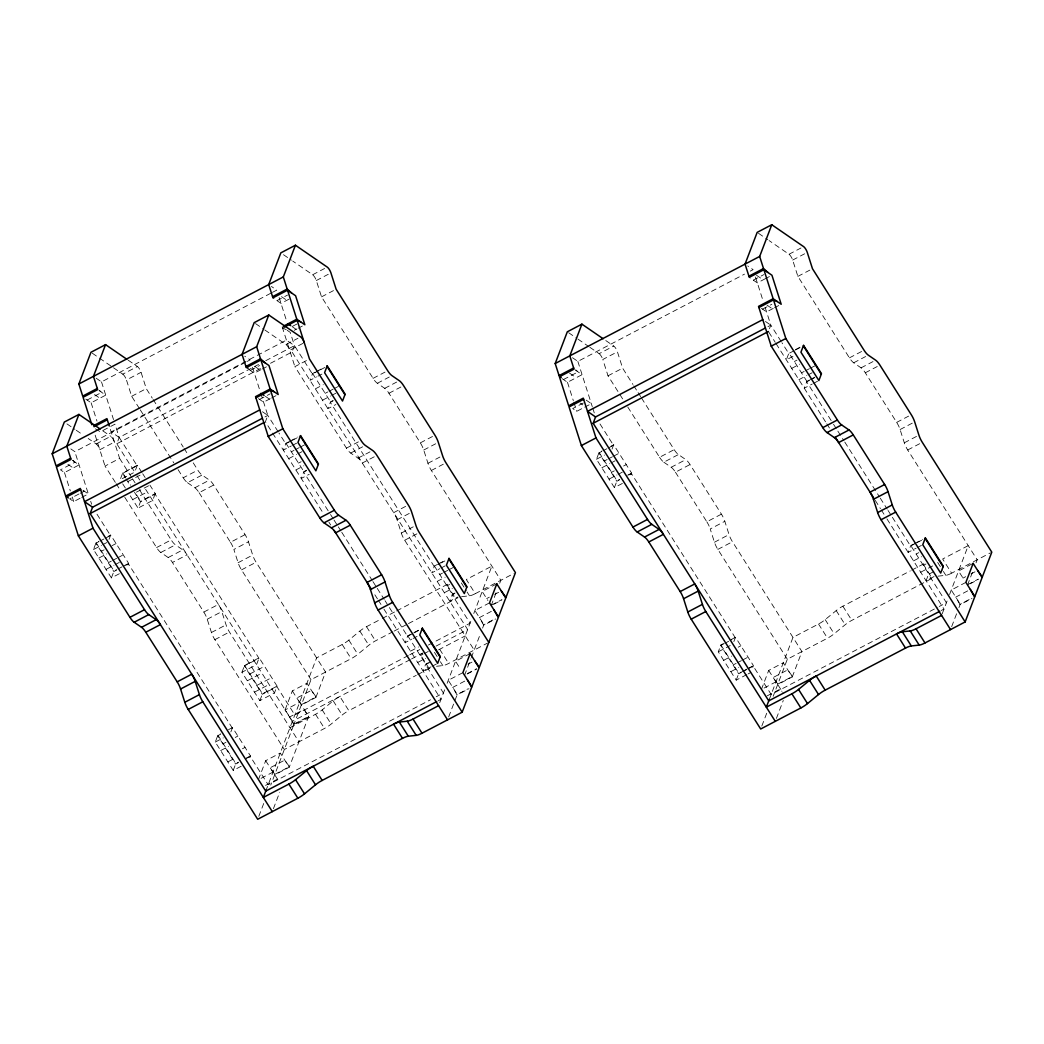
<?xml version="1.0" encoding="UTF-8"?>
<svg xmlns="http://www.w3.org/2000/svg" width="1044" height="1044" viewBox="0 0 1044 1044"><rect width="100%" height="100%" fill="white"/><g stroke="black" fill="none" stroke-linecap="round" stroke-linejoin="round"><path stroke-width="0.75" stroke-dasharray="5 3.75" d="M141.958 472.554L137.338 465.259L134.728 472.11L116.797 443.778L119.212 437.423L114.984 424.164L100.381 431.811L93.921 427.975M119.368 573.717L111.408 577.88L93.477 549.549L96.087 542.697L98.749 541.301M137.338 465.259L122.735 472.906L120.125 479.757L133.397 472.815M109.046 539.356L110.703 535.037L128.634 563.382L126.976 567.701M111.408 577.88L114.031 571.029L116.68 569.646M130.278 495.822L138.056 508.102L140.666 501.25L155.269 493.603L149.892 485.108M155.269 493.603L152.659 500.454L138.056 508.102M260.674 393.014L267.825 415.434L265.398 421.776L323.77 514.039M270.5 363.286L292.046 351.998L294.473 345.655L290.245 332.397L284.868 328.703M288.601 441.886L285.952 443.269L283.342 450.121L291.302 445.945M315.249 372.108L312.6 373.491L309.977 380.342L316.619 376.871M306.544 470.218L303.882 471.614L301.272 478.465L309.233 474.289M333.18 400.439L330.53 401.836L327.907 408.687L335.881 404.511M241.19 766.244L233.217 770.407L215.286 742.062L217.896 735.211L220.558 733.828M241.934 672.284L244.544 665.433L259.147 657.785L277.091 686.13L274.468 692.981L259.865 700.628L241.934 672.284L256.537 664.636L259.147 657.785M230.855 731.883L232.512 727.564L250.443 755.908L248.863 760.019M233.217 770.407L235.84 763.555L238.489 762.172M259.865 700.628L262.475 693.777L277.091 686.13M258.416 779.724L265.685 760.684L280.288 753.037L289.253 767.209L274.65 774.857L270.735 785.114M285.064 709.946L292.333 690.906L306.936 683.259L315.901 697.431L301.298 705.078L294.03 724.118L285.064 709.946L299.667 702.299L308.632 716.471L289.253 767.209M265.75 791.104L316.619 657.89L342.184 644.5A10.44 2.584 -32.3 0 0 348.84 640.116L359.854 631.072A10.44 2.584 -32.3 0 1 366.509 626.687L380.851 619.183M258.808 816.343L263.832 803.175M274.846 774.348L289.449 766.701L284.777 760.123L270.161 767.771L274.846 774.348L293.834 724.614L308.437 716.967L304.156 709.385L289.54 717.032L293.834 724.614M301.494 704.569L316.097 696.922L311.412 690.345L296.809 697.992L301.494 704.569L310.981 679.709L351.149 658.673A10.44 2.584 -32.3 0 0 357.805 654.288L368.819 645.244A10.44 2.584 -32.3 0 1 375.475 640.859L392.688 631.855M273.411 808.695L279.714 792.213M315.901 697.431L325.584 672.062L256.106 562.233A10.44 3.184 62.4 0 1 252.7 555.069L248.472 541.797A10.44 3.184 62.4 0 0 245.079 534.632L213.694 485.029A10.44 3.184 62.4 0 0 209.439 480.109L202.079 475.046A10.44 3.184 62.4 0 1 197.825 470.126L192.67 461.97M418.383 630.237L407.76 635.796L405.15 642.647L411.78 639.176M437.058 564.621L434.408 566.018L431.785 572.869L439.759 568.693M428.353 662.744L425.691 664.141L423.081 670.992L431.041 666.816M454.988 592.966L452.339 594.362L449.729 601.213L457.69 597.038M439.72 702.69L444.861 689.262M447.132 683.285L471.496 619.483M473.78 613.507L491.881 566.122L466.316 579.498L475.281 593.671L514.118 573.339M448.672 716.928L457.246 694.469L467.869 688.909M464.515 675.442L470.844 658.842M471.353 657.524L480.462 633.643M482.576 628.123L483.894 624.69L495.835 618.439M491.15 605.664L496.931 590.526M499.711 583.27L500.846 580.294L431.355 470.466A10.44 3.184 62.4 0 1 427.962 463.288L423.733 450.029A10.44 3.184 62.4 0 0 420.327 442.865L388.955 393.262A10.44 3.184 62.4 0 0 384.701 388.342L377.341 383.278A10.44 3.184 62.4 0 1 373.073 378.346L321.526 296.861L316.319 280.536A4.998 1.527 62.4 0 0 312.652 274.755L292.751 261.078M622.368 483.45L614.407 487.613L596.476 459.269L599.086 452.417L601.749 451.034M612.045 449.09L613.689 444.77L631.62 473.115L630.054 477.225M614.407 487.613L617.017 480.762L619.679 479.379M765.135 307.327L770.824 325.167L768.397 331.509L775.235 342.315M809.531 379.951L806.881 381.347L804.258 388.198L812.232 384.022M746.838 674.581L736.216 680.14L718.285 651.795L720.895 644.944L723.557 643.561M733.854 641.616L735.498 637.297L753.442 665.641L751.784 669.961M736.216 680.14L738.826 673.289L741.488 671.905M761.415 689.458L768.684 670.418L783.287 662.77L792.252 676.943L777.649 684.59L773.173 696.309M769.232 699.571L792.97 637.401L818.535 624.012A10.44 2.584 -32.3 0 0 825.191 619.627L836.205 610.583A10.44 2.584 -32.3 0 1 842.86 606.199L910.277 570.898M761.807 726.076L766.831 712.908M777.845 684.081L792.448 676.434L787.763 669.856L773.16 677.504L777.845 684.081L787.333 659.221L827.5 638.184A10.44 2.584 -32.3 0 0 834.156 633.799L845.17 624.756A10.44 2.584 -32.3 0 1 851.826 620.371L932.148 578.311A10.44 2.584 -32.3 0 1 934.38 577.254M776.41 718.429L783.274 700.459M792.252 676.943L801.936 651.573L732.457 541.745A10.44 3.184 62.4 0 1 729.051 534.58L724.823 521.321A10.44 3.184 62.4 0 0 721.43 514.144L690.045 464.541A10.44 3.184 62.4 0 0 685.791 459.621L678.43 454.558A10.44 3.184 62.4 0 1 674.176 449.638L641.525 398.025M913.409 544.133L910.759 545.529L908.136 552.38L916.11 548.204M942.158 613.911L947.286 600.483M949.557 594.506L968.232 545.634L942.667 559.01L951.632 573.182L990.469 552.85M951.671 626.648L956.813 613.167M958.927 607.634L960.245 604.202L972.186 597.951M967.501 585.175L973.282 570.037M976.062 562.781L977.197 559.806L907.706 449.977A10.44 3.184 62.4 0 1 904.313 442.8L900.085 429.541A10.44 3.184 62.4 0 0 896.679 422.376L865.306 372.773A10.44 3.184 62.4 0 0 861.052 367.853L853.692 362.79A10.44 3.184 62.4 0 1 849.424 357.857L797.877 276.373L792.67 260.06A4.998 1.527 62.4 0 0 789.003 254.266L769.102 240.59M289.984 727.668L315.536 714.279A10.44 2.584 -32.3 0 0 322.191 709.894L333.206 700.85A10.44 2.584 -32.3 0 1 339.861 696.465L348.827 710.638L416.243 675.337M124.784 497.296L156.574 547.552A10.44 3.184 62.4 0 0 160.828 552.472L168.188 557.535A10.44 3.184 62.4 0 1 172.443 562.468L203.828 612.058A10.44 3.184 62.4 0 1 207.221 619.236L211.449 632.494A10.44 3.184 62.4 0 0 214.855 639.659L284.333 749.488L324.501 728.451A10.44 2.584 -32.3 0 0 331.157 724.066L342.171 715.023A10.44 2.584 -32.3 0 1 348.827 710.638M96.139 378.202L101.503 381.895L271.009 293.129M272.445 292.372L276.751 290.128L271.388 286.434M113.509 367.788L122.8 374.17L137.403 366.522A4.998 1.527 62.4 0 1 141.07 372.317L146.277 388.642L152.28 398.142M312.652 274.755L324.606 268.491M87.109 400.035L101.712 392.387L99.506 390.43M276.96 300.62L287.583 295.047M139.4 408.504L131.661 396.289L126.454 379.964L141.07 372.317M316.319 280.536L328.273 274.285M85.765 399.108L91.128 402.801L105.731 395.154L99.023 390.547M288.953 299.21L280.993 303.386L272.941 297.853M131.661 396.289L146.277 388.642M321.526 296.861L333.48 290.61M292.855 326.146L296.835 324.071M294.225 330.309L296.874 328.925M298.206 328.221L302.342 326.054M70.835 448.907L74.855 451.674L245.797 362.164M247.232 361.407L250.116 359.906L244.74 356.213M96.152 443.948L110.755 436.301A4.998 1.527 62.4 0 1 114.422 442.095L99.819 449.742A4.998 1.527 62.4 0 0 96.152 443.948L88.192 438.48M264.784 329.943L286.004 344.533L297.958 338.269M319.046 370.529L312.404 374L294.473 345.655L286.421 340.122L111.16 431.89L119.212 437.423L258.56 364.46M265.737 360.702L294.473 345.655M250.312 370.398L259.604 365.531M302.956 343.372L289.671 350.327A4.998 1.527 62.4 0 0 286.004 344.533M116.797 443.778L260.452 368.545M72.858 460.208L75.064 462.166L60.461 469.813L64.48 472.58L79.083 464.932L72.375 460.326M260.974 369.68L254.344 373.165L246.293 367.632M262.305 368.989L266.442 366.822M115.336 482.367L105.026 466.068L119.629 458.42L109.281 425.978M374.248 456.789L362.307 463.04A10.44 3.184 62.4 0 0 358.053 458.12L350.693 453.057A10.44 3.184 62.4 0 1 346.438 448.124L294.878 366.64L306.832 360.389M79.005 493.956L69.713 498.823L73.733 501.59L81.249 497.662M80.336 493.264L84.316 491.176L80.662 489.571M259.565 399.408L270.187 393.849M316.58 371.403L323.222 367.932M320.364 369.824L325.676 367.044M81.706 497.427L88.335 493.942L74.855 451.674M270.239 398.704L263.597 402.175L256.889 397.568M271.557 397.999L276.947 395.18M317.95 376.166L321.93 374.091M140.066 475.164L128.112 481.414L130.513 485.199M315.366 388.851L323.327 384.675M264.954 416.934L267.825 415.434L278.069 431.629M148.574 485.799L135.289 492.755L140.666 501.25M325.154 393.327L327.803 391.944M329.134 391.252L333.114 389.164M334.445 388.459L338.426 386.384M132.679 499.606L147.282 491.959M322.531 400.178L330.504 396.015M331.822 395.311L335.816 393.236M178.067 469.617L183.222 477.774L197.825 470.126M373.073 378.346L385.027 372.095M332.997 400.948L330.335 402.345L434.213 566.527L439.524 563.747M183.222 477.774A10.44 3.184 62.4 0 0 187.476 482.693L202.079 475.046M377.341 383.278L389.281 377.014M187.476 482.693L194.837 487.757L209.439 480.109M384.701 388.342L396.642 382.078M108.041 536.433L110.703 535.037M289.932 441.181L297.905 437.018M98.554 541.81L95.904 543.193L113.835 571.538L116.484 570.154M99.885 541.118L103.865 539.03M105.196 538.326L110.507 535.546L95.983 512.604M291.067 440.999L285.756 443.778L278.931 432.986M292.398 440.307L300.359 436.131M194.837 487.757A10.44 3.184 62.4 0 1 199.091 492.677L213.694 485.029M388.955 393.262L400.896 387.011M93.477 549.549L101.438 545.373M102.769 544.681L106.749 542.593M292.633 445.253L296.613 443.165M101.477 551.193L104.126 549.81M112.1 545.634L116.08 543.546M291.328 451.778L293.99 450.382M295.308 449.69L299.302 447.602M300.62 446.91L304.613 444.822M98.854 558.044L106.827 553.868M288.718 458.629L296.679 454.453M298.01 453.762L301.99 451.674M108.641 562.533L111.303 561.137M112.621 560.445L116.615 558.357M117.933 557.666L123.244 554.886M298.506 463.105L301.155 461.722M106.031 569.385L113.992 565.209M115.323 564.517L119.303 562.429M295.883 469.957L303.856 465.794M156.574 547.552L171.177 539.905A10.44 3.184 62.4 0 0 175.431 544.824L182.791 549.888A10.44 3.184 62.4 0 1 187.046 554.821L172.443 562.468M346.438 448.124L358.379 441.873M118.011 568.954L121.991 566.866M123.322 566.161L128.634 563.382M125.776 565.287L128.438 563.89L232.316 728.073L229.654 729.469M306.349 470.727L303.687 472.123L329.656 513.165M160.828 552.472L175.431 544.824M350.693 453.057L362.633 446.793M168.188 557.535L182.791 549.888M358.053 458.12L369.994 451.856M199.091 492.677L230.476 542.28L245.079 534.632M420.327 442.865L433.612 435.909M572.49 357.714L577.854 361.407L744.489 274.141M750.231 271.14L753.102 269.639L747.739 265.946M589.86 347.3L599.152 353.681L613.755 346.034A4.998 1.527 62.4 0 1 617.422 351.828L622.629 368.154L632.938 384.453M789.003 254.266L800.957 248.002M310.981 679.709L241.503 569.88A10.44 3.184 62.4 0 1 238.097 562.716L233.869 549.457L248.472 541.797M423.733 450.029L435.674 443.778M563.46 379.546L578.063 371.899L575.857 369.941M753.311 280.131L763.934 274.572M622.629 398.886L608.013 375.801L602.806 359.475L617.422 351.828M792.67 260.06L804.624 253.796M562.116 378.62L567.479 382.313L582.082 374.666L575.374 370.059M765.304 278.722L757.344 282.898L749.292 277.365M765.683 278.526L769.441 276.556M238.097 562.716L252.7 555.069M427.962 463.288L439.916 457.037M608.013 375.801L622.629 368.154M797.877 276.373L809.831 270.122M241.503 569.88L256.106 562.233M431.355 470.466L443.308 464.202M583.335 402.997L572.712 408.556L576.732 411.323L583.374 407.852M762.564 309.141L771.855 304.274M584.705 407.16L591.335 403.676L585.971 399.996M773.226 308.437L766.596 311.908L759.888 307.301M774.557 307.732L778.693 305.566M203.828 612.058L218.431 604.411A10.44 3.184 62.4 0 1 221.824 611.588L226.065 624.847A10.44 3.184 62.4 0 0 229.458 632.011L298.949 741.84M405.633 506.379L393.679 512.643A10.44 3.184 62.4 0 1 397.085 519.808L401.314 533.066A10.44 3.184 62.4 0 0 404.707 540.244L474.198 650.073M207.221 619.236L221.824 611.588M397.085 519.808L410.357 512.852M767.953 326.668L770.824 325.167L781.069 341.362M211.449 632.494L226.065 624.847M401.314 533.066L413.267 526.815M214.855 639.659L229.458 632.011M404.707 540.244L417.991 533.288M611.04 446.166L613.689 444.77M795.593 349.531L800.892 346.752M601.553 451.543L598.891 452.926L616.834 481.271L619.483 479.888M602.884 450.851L606.864 448.763M608.195 448.059L613.507 445.279L598.982 422.337M794.066 350.732L788.755 353.511L781.93 342.719M795.397 350.04L802.027 346.556M596.476 459.269L604.437 455.106M792.97 356.382L786.328 359.854L788.951 353.002L806.881 381.347M604.463 460.926L607.125 459.53M608.456 458.838L612.437 456.75M613.768 456.058L619.079 453.279M794.327 361.511L796.99 360.115M601.853 467.777L609.813 463.601M611.145 462.91L615.125 460.822M791.717 368.362L799.678 364.186M611.64 472.266L614.303 470.87M623.594 466.002L626.243 464.619M801.505 372.838L804.154 371.455M805.485 370.764L809.465 368.676M810.796 367.971L814.777 365.896M438.389 563.93L445.031 560.458M440.855 563.042L444.835 560.967M609.03 479.118L616.991 474.942M618.322 474.25L622.302 472.162M798.882 379.69L806.855 375.527M808.173 374.822L812.167 372.747M441.09 568.001L445.07 565.913M627.783 407.029L659.573 457.285L674.176 449.638M849.424 357.857L862.709 350.914M627.64 475.203L631.62 473.115M810.862 379.259L814.842 377.171M628.775 475.02L631.437 473.624L735.315 637.806L730.004 640.585M809.348 380.46L806.686 381.856L832.655 422.898M810.666 379.768L814.659 377.68M249.934 673.941L264.537 666.294M439.785 574.526L442.447 573.13M443.765 572.438L447.759 570.35M449.077 569.659L453.07 567.571M813.563 383.331L817.543 381.243M659.573 457.285A10.44 3.184 62.4 0 0 663.827 462.205L678.43 454.558M853.692 362.79L865.633 356.526M247.311 680.792L261.913 673.145M437.175 581.377L445.136 577.202M382.287 618.426L395.193 611.667M396.629 610.923L446.832 584.627A10.44 2.584 -32.3 0 1 449.064 583.57M663.827 462.205L671.188 467.268L685.791 459.621M861.052 367.853L872.993 361.589M257.098 685.282L271.701 677.634M446.962 585.854L449.612 584.47M254.488 692.133L269.091 684.486M444.339 592.705L452.313 588.542M671.188 467.268A10.44 3.184 62.4 0 1 675.442 472.201L690.045 464.541M865.306 372.773L877.247 366.522M454.806 593.475L452.143 594.871L470.074 623.216L434.16 642.021M394.123 631.098L407.029 624.338M408.465 623.581L455.797 598.799A10.44 2.584 -32.3 0 1 458.029 597.729M496.787 583.844L482.184 591.491L487.9 600.509M228.519 729.652L232.512 727.564M220.362 734.337L217.713 735.72L235.644 764.064L238.293 762.681M412.876 633.525L407.565 636.305L385.066 600.731M414.207 632.834L419.518 630.041M486.674 598.577L489.323 597.181M494.634 594.401L498.627 592.313M215.286 742.062L223.246 737.899M413.111 638.471L417.091 636.396M489.532 602.871L474.916 610.518L483.894 624.69M223.285 743.719L225.935 742.323M235.226 737.469L237.888 736.072M491.346 605.155L501.968 599.595M493.812 604.267L501.772 600.104M220.662 750.571L228.636 746.395M410.527 651.156L418.487 646.98M491.359 611.353L479.405 617.604L483.698 625.199L495.639 618.948M408.308 655.554L294.826 714.983L276.895 686.639L262.292 694.286L244.348 665.942L258.964 658.294L155.086 494.112L140.483 501.759L134.493 492.311M409.744 654.797L419.805 649.538M428.418 645.022L432.725 642.765M410.201 659.638L292.398 721.326L144.894 488.174M411.584 658.921L423.12 652.878M436.053 646.106L467.66 629.558L292.046 351.998M242.404 748.796L245.053 747.413M420.314 655.632L422.964 654.249M424.295 653.557L428.275 651.469M294.03 724.118L308.632 716.471M438.532 649.851A10.44 2.584 -32.3 0 0 439.681 649.277L465.232 635.9M227.84 761.911L234.482 758.427M417.691 662.483L425.665 658.32M246.449 757.996L250.443 755.908M246.267 758.505L250.247 756.417L268.178 784.762L430.506 699.754M430.807 661.87L425.495 664.65L443.426 692.994L436.248 696.753M675.442 472.201L706.827 521.791L721.43 514.144M896.679 422.376L908.632 416.112M432.373 666.124L436.353 664.036M417.678 674.594L429.162 668.578A10.44 2.584 -32.3 0 1 430.298 668.003M436.536 666.268L442.839 665.589A10.44 2.584 -32.3 0 0 448.646 663.449L487.47 643.117M470.152 653.622L455.536 661.27L460.43 668.995M787.333 659.221L717.854 549.392A10.44 3.184 62.4 0 1 714.448 542.227L710.22 528.969L724.823 521.321M900.085 429.541L913.356 422.585M467.986 664.18L471.979 662.105M261.078 778.328L273.019 772.077L278.722 781.095M462.883 672.649L448.281 680.296L457.246 694.469M714.448 542.227L729.051 534.58M904.313 442.8L917.585 435.857M467.36 673.55L476.651 668.682M467.164 674.046L476.456 669.191M265.554 785.414L277.508 779.163L278.931 781.695M464.711 681.132L452.757 687.383L457.05 694.978L468.991 688.727M717.854 549.392L732.457 541.745M907.706 449.977L919.66 443.713M438.141 700.837L441.012 699.336L382.639 607.073M731.518 639.385L735.498 637.297M914.74 543.441L922.713 539.278M723.361 644.07L720.699 645.453L738.643 673.798L741.292 672.414M724.693 643.365L728.673 641.29M915.875 543.258L910.564 546.038L892.385 517.302M917.206 542.567L922.518 539.774M718.285 651.795L724.928 648.324M726.246 647.632L730.226 645.544M917.441 547.513L921.421 545.425M738.225 647.189L740.888 645.805M916.136 554.038L918.798 552.641M723.662 660.304L731.635 656.128M913.526 560.889L921.487 556.713M911.712 570.154L923.183 564.138A10.44 2.584 -32.3 0 1 925.415 563.081M733.449 664.793L736.111 663.397M737.429 662.705L741.423 660.617M742.741 659.925L748.052 657.146M923.314 565.365L925.963 563.982M730.839 671.644L738.8 667.468M920.691 572.216L932.644 565.965M742.819 671.201L746.799 669.126M748.13 668.421L753.442 665.641M742.623 671.71L746.604 669.622M747.935 668.93L753.246 666.15L771.177 694.495L937.812 607.23M933.806 571.603L928.494 574.383L946.425 602.727L939.248 606.486M748.17 673.889L750.819 672.493M934.041 576.549L926.08 580.725L928.69 573.874L910.759 545.529M971.82 564.047L958.536 571.003L964.251 580.02M963.025 578.089L965.674 576.693M970.985 573.913L974.979 571.838M764.064 688.061L776.018 681.81L783.352 693.399M965.883 582.382L951.267 590.03L960.245 604.202M967.697 584.666L978.319 579.107M970.163 583.779L978.124 579.616M767.223 695.839L780.507 688.896L781.93 691.428M967.71 590.865L955.756 597.116L960.049 604.711L971.99 598.46M941.127 610.57L944.011 609.07L885.638 516.806M461.605 596.659L469.487 595.811A10.44 2.584 -32.3 0 0 475.281 593.671M937.956 576.171L945.838 575.322A10.44 2.584 -32.3 0 0 951.632 573.182M282.559 328.025L286.213 329.63M758.492 233.295L767.784 239.676M756.469 275.224L763.177 279.831M767.066 305.161L772.429 308.854M765.461 321.474L770.824 325.167M605.794 340.566L613.755 346.034M568.641 332.71L576.601 338.178M577.919 339.091L588.529 346.386M569.528 373.113L576.249 377.732M580.125 403.049L582.813 404.889M283.472 254.697L291.433 260.165M281.462 296.64L286.826 300.32M292.059 326.563L296.078 329.33M255.493 323.562L263.453 329.03M254.814 366.418L260.178 370.098M265.411 396.355L269.443 399.121M262.462 411.741L267.825 415.434M128.112 360.141L137.403 366.522M92.29 353.198L112.178 366.875M94.521 394.528L99.898 398.221M102.795 430.833L110.755 436.301M66.96 423.89L74.92 429.358M76.251 430.272L82.881 434.839M67.873 464.306L73.25 467.999M82.972 490.262L88.335 493.942M937.682 562.442L942.575 570.168M943.384 571.459L945.838 575.322M923.183 564.138L932.148 578.311M833.517 424.269L836.988 429.736M837.849 431.107L843.904 440.685M844.779 442.056L879.4 496.787M880.262 498.145L887.191 509.094M888.053 510.464L891.524 515.932M776.084 343.659L825.908 422.402M826.77 423.773L830.228 429.241M875.25 500.389L880.444 508.598M881.306 509.968L884.764 515.436M842.86 606.199L851.826 620.371M836.205 610.583L845.17 624.756M825.191 619.627L834.156 633.799M818.535 624.012L827.5 638.184M633.786 385.81L637.231 391.239M638.093 392.596L640.664 396.668M768.684 670.418L777.649 684.59M599.086 452.417L617.017 480.762M720.895 644.944L738.826 673.289M461.331 582.93L466.224 590.656M467.033 591.948L469.487 595.811M446.832 584.627L455.797 598.799M312.6 373.491L330.53 401.836M434.408 566.018L452.339 594.362M439.681 649.277L448.646 663.449M437.136 656.572L433.873 651.417A10.44 2.584 -32.3 0 0 434.604 651.299M440.385 661.726L442.839 665.589M429.162 668.578L420.184 654.405A10.44 2.584 -32.3 0 1 422.415 653.348M285.952 443.269L303.882 471.614M407.76 635.796L425.691 664.141M330.53 514.535L333.127 518.633M333.989 520.003L337.447 525.484M338.321 526.855L340.918 530.952M341.779 532.323L372.082 580.203M372.943 581.573L376.401 587.054M377.276 588.411L384.192 599.36M328.964 522.248L330.7 524.988M374.848 594.767L377.445 598.864M378.306 600.235L381.778 605.703M366.509 626.687L375.475 640.859M359.854 631.072L368.819 645.244M348.84 640.116L357.805 654.288M342.184 644.5L351.149 658.673M153.142 399.5L183.222 447.041M184.083 448.398L187.515 453.827M333.206 700.85L342.171 715.023M140.261 409.861L173.774 462.831M322.191 709.894L331.157 724.066M315.536 714.279L324.501 728.451M292.333 690.906L301.298 705.078M142.728 473.767L145.116 477.552M119.212 437.423L137.155 465.768L122.54 473.415L125.11 477.473M137.038 475.764L140.105 480.618M119.629 458.42L131.648 477.434M132.51 478.791L135.094 482.863M139.387 489.649L171.177 539.905M122.735 472.906L125.815 477.774M244.544 665.433L262.475 693.777M125.959 478.818L130.226 485.564M122.683 483.816L125.502 488.266M116.184 483.724L120.491 490.51M265.685 760.684L274.65 774.857M96.087 542.697L114.031 571.029M217.896 735.211L235.84 763.555M755.464 276.999L763.19 301.22M577.854 361.407L592.274 406.625M592.744 408.1L594.623 413.998M567.479 382.313L573.326 400.635M573.808 402.162L576.732 411.323M279.113 297.488L286.839 321.709M282.193 326.863L294.878 366.64M252.465 367.266L260.191 391.487M101.503 381.895L113.522 419.584M91.128 402.801L96.975 421.123M95.161 435.165L105.026 466.068M90.697 501.316L91.637 504.265M64.48 472.58L70.326 490.902M72.271 497.009L73.733 501.59M122.8 374.17A4.998 1.527 62.4 0 1 126.454 379.964M230.476 542.28A10.44 3.184 62.4 0 1 233.869 549.457M599.152 353.681A4.998 1.527 62.4 0 1 602.806 359.475M706.827 521.791A10.44 3.184 62.4 0 1 710.22 528.969"/><path stroke-width="1.5" d="M70.666 458.238L56.063 465.885L52.2 453.788L64.31 422.063L78.913 414.416L100.146 429.006M97.314 388.459L82.711 396.107L78.848 384.009L90.959 352.285L105.561 344.637L126.794 359.227M78.913 414.416L66.803 446.14L71.031 459.399L56.428 467.046L65.681 496.057L68.369 497.91M105.561 344.637L93.451 376.362L97.679 389.621L83.076 397.268L91.846 424.751M436.705 701.594L265.75 791.104L90.149 513.557L92.577 507.214L262.083 418.448M264.915 362.751L260.517 358.823L256.667 346.712L268.778 315.001L300.62 336.886A4.998 1.527 62.4 0 1 304.274 342.68M291.563 292.972L287.165 289.044L283.315 276.934L295.426 245.223L327.255 267.107A4.998 1.527 62.4 0 1 330.922 272.889L336.129 289.214L387.689 370.698A10.44 3.184 62.4 0 0 391.944 375.631L399.304 380.695A10.44 3.184 62.4 0 1 403.558 385.614L434.93 435.217A10.44 3.184 62.4 0 1 438.336 442.382L442.565 455.641A10.44 3.184 62.4 0 0 445.958 462.818L515.449 572.634L505.948 597.507L501.277 590.93M266.181 789.982L263.336 797.446L288.888 784.07A10.44 2.584 -32.3 0 0 295.556 779.685L306.558 770.629A10.44 2.584 -32.3 0 1 313.213 766.244L322.178 780.416L402.514 738.356A10.44 2.584 -32.3 0 1 408.308 736.216L416.191 735.367A10.44 2.584 -32.3 0 0 421.998 733.227L462.153 712.204L471.653 687.33L467.36 679.735M561.254 377.589L559.062 375.618L555.199 363.521L567.31 331.796L581.913 324.149L603.145 338.739M581.913 324.149L569.802 355.873L574.03 369.132L559.427 376.78L568.68 405.79L583.283 398.142L595.98 437.932L647.528 519.416A10.44 3.184 62.4 0 0 651.782 524.336L659.142 529.399A10.44 3.184 62.4 0 1 663.397 534.332L648.794 541.98A10.44 3.184 62.4 0 0 644.539 537.047L637.179 531.983A10.44 3.184 62.4 0 1 632.925 527.063L581.377 445.579L569.045 406.951L583.661 399.304M939.691 611.327L768.749 700.837L593.149 423.29L595.563 416.947L765.082 328.181M767.914 272.484L763.516 268.556L759.667 256.446L771.777 224.734L803.606 246.619A4.998 1.527 62.4 0 1 807.273 252.413L812.48 268.726L864.04 350.21A10.44 3.184 62.4 0 0 868.295 355.143L875.655 360.206A10.44 3.184 62.4 0 1 879.909 365.126L911.281 414.729A10.44 3.184 62.4 0 1 914.688 421.893L918.916 435.152A10.44 3.184 62.4 0 0 922.309 442.33L991.8 552.159L982.3 577.019L977.628 570.442M769.18 699.715L766.335 707.179L791.887 693.803A10.44 2.584 -32.3 0 0 798.543 689.418L809.557 680.362A10.44 2.584 -32.3 0 1 816.212 675.977L825.178 690.149L905.513 648.089A10.44 2.584 -32.3 0 1 911.308 645.949L919.19 645.101A10.44 2.584 -32.3 0 0 924.997 642.96L965.152 621.937L974.652 597.064L970.359 589.468M80.662 489.571L66.059 497.218L78.378 535.846L129.926 617.33A10.44 3.184 62.4 0 0 134.18 622.25L141.54 627.313A10.44 3.184 62.4 0 1 145.795 632.246L177.18 681.836A10.44 3.184 62.4 0 1 180.573 689.014L184.814 702.273A10.44 3.184 62.4 0 0 188.207 709.437L257.698 819.266L297.853 798.229A10.44 2.584 -32.3 0 0 304.522 793.845L315.523 784.801A10.44 2.584 -32.3 0 1 322.178 780.416M648.794 541.98L680.179 591.57A10.44 3.184 62.4 0 1 683.572 598.747L687.8 612.006A10.44 3.184 62.4 0 0 691.206 619.17L760.684 728.999L800.852 707.962A10.44 2.584 -32.3 0 0 807.508 703.578L818.522 694.534A10.44 2.584 -32.3 0 1 825.178 690.149M295.426 245.223L280.823 252.87L268.7 284.581L272.941 297.853L287.544 290.206L295.596 295.739L304.848 324.749L296.796 319.216L287.544 290.206M78.848 384.009L283.315 276.934M272.562 296.692L287.165 289.044M268.778 315.001L254.175 322.648L242.064 354.36L246.293 367.632L260.896 359.984L268.947 365.517L278.2 394.528L270.148 388.994L260.896 359.984M93.582 425.626L106.932 418.631L109.281 426.004M283.355 326.25L296.796 319.216M94.025 426.748L107.31 419.792M283.89 327.32L297.162 320.377L300.816 321.983M52.2 453.788L256.667 346.712M260.517 358.823L245.914 366.47L248.12 368.428M65.681 496.057L80.284 488.409L92.981 528.199L144.529 609.683A10.44 3.184 62.4 0 0 148.783 614.603L156.143 619.666A10.44 3.184 62.4 0 1 160.411 624.599L145.795 632.246M270.148 388.994L255.545 396.642L268.23 436.431L319.79 517.902A10.44 3.184 62.4 0 0 324.045 522.835L331.405 527.899A10.44 3.184 62.4 0 1 335.659 532.818L350.262 525.171L381.647 574.774A10.44 3.184 62.4 0 1 385.04 581.939L389.268 595.197A10.44 3.184 62.4 0 0 392.674 602.375L462.153 712.204M255.91 397.803L270.513 390.156L274.167 391.761M259.773 409.901L84.525 501.668L92.577 507.214M90.149 513.557L263.962 422.533M78.378 535.846L92.981 528.199M268.23 436.431L282.833 428.771L270.513 390.156M771.777 224.734L757.174 232.381L745.051 264.093L749.292 277.365L763.895 269.717L771.947 275.251L781.199 304.261L773.147 298.728L763.895 269.717M555.199 363.521L759.667 256.446M559.062 375.618L573.665 367.971M748.913 276.203L763.516 268.556M129.926 617.33L144.529 609.683M319.79 517.902L334.393 510.255A10.44 3.184 62.4 0 0 338.647 515.188L346.008 520.251A10.44 3.184 62.4 0 1 350.262 525.171M134.18 622.25L148.783 614.603M324.045 522.835L338.647 515.188M141.54 627.313L156.143 619.666M331.405 527.899L346.008 520.251M773.147 298.728L758.544 306.375L771.229 346.151L822.789 427.635A10.44 3.184 62.4 0 0 827.044 432.568L834.404 437.632A10.44 3.184 62.4 0 1 838.658 442.552L853.261 434.904L884.646 484.507A10.44 3.184 62.4 0 1 888.039 491.672L892.268 504.931A10.44 3.184 62.4 0 0 895.674 512.108L965.152 621.937M758.91 307.536L773.513 299.889L777.167 301.494M762.772 319.634L587.511 411.401L595.563 416.947M593.149 423.29L768.397 331.509M581.377 445.579L595.98 437.932M771.229 346.151L785.832 338.504L773.513 299.889M177.18 681.836L191.783 674.189A10.44 3.184 62.4 0 1 195.189 681.367L199.417 694.625A10.44 3.184 62.4 0 0 202.81 701.79L272.301 811.619M381.647 574.774L367.044 582.422A10.44 3.184 62.4 0 1 370.437 589.586L374.666 602.858A10.44 3.184 62.4 0 0 378.072 610.022L447.55 719.851M180.573 689.014L195.189 681.367M370.437 589.586L385.04 581.939M184.814 702.273L199.417 694.625M374.666 602.858L389.268 595.197M188.207 709.437L202.81 701.79M378.072 610.022L392.674 602.375M632.925 527.063L647.528 519.416M822.789 427.635L837.392 419.988A10.44 3.184 62.4 0 0 841.647 424.921L849.007 429.984A10.44 3.184 62.4 0 1 853.261 434.904M637.179 531.983L651.782 524.336M827.044 432.568L841.647 424.921M644.539 537.047L659.142 529.399M834.404 437.632L849.007 429.984M402.514 738.356L393.549 724.184A10.44 2.584 -32.3 0 1 399.343 722.043L407.225 721.208A10.44 2.584 -32.3 0 0 413.032 719.055L438.584 705.679M680.179 591.57L694.782 583.922A10.44 3.184 62.4 0 1 698.175 591.1L702.416 604.359A10.44 3.184 62.4 0 0 705.809 611.523L775.3 721.352M884.646 484.507L870.03 492.155A10.44 3.184 62.4 0 1 873.436 499.319L877.665 512.578A10.44 3.184 62.4 0 0 881.058 519.755L950.549 629.584M683.572 598.747L698.175 591.1M873.436 499.319L888.039 491.672M687.8 612.006L702.416 604.359M877.665 512.578L892.268 504.931M691.206 619.17L705.809 611.523M881.058 519.755L895.674 512.108M905.513 648.089L896.535 633.917A10.44 2.584 -32.3 0 1 902.342 631.777L910.224 630.928A10.44 2.584 -32.3 0 0 916.032 628.788L941.584 615.412M288.027 323.797L290.715 325.65M261.378 393.575L264.067 395.428M474.628 660.708L479.313 667.286L498.301 617.552L494.008 609.957M803.358 345.864L821.289 374.209M925.167 538.391L943.097 566.735M785.832 338.504L837.392 419.988M835.422 437.449L873.515 497.649M916.032 628.788L924.997 642.96M910.224 630.928L919.19 645.101M902.342 631.777L911.308 645.949M809.557 680.362L818.522 694.534M798.543 689.418L807.508 703.578M791.887 693.803L800.852 707.962M327.007 366.353L344.938 394.697M448.816 558.879L466.746 587.224M488.801 642.425L419.323 532.597A10.44 3.184 62.4 0 1 415.917 525.419L411.688 512.16A10.44 3.184 62.4 0 0 408.295 504.996L376.91 455.393A10.44 3.184 62.4 0 0 372.656 450.473L365.296 445.41A10.44 3.184 62.4 0 1 361.041 440.477L309.481 358.992L297.162 320.377M300.359 436.131L318.289 464.476M422.167 628.658L440.098 657.002M282.833 428.771L334.393 510.255M334.158 530.456L371.39 589.286M413.032 719.055L421.998 733.227M407.225 721.208L416.191 735.367M399.343 722.043L408.308 736.216M306.558 770.629L315.523 784.801M295.556 779.685L304.522 793.845M288.888 784.07L297.853 798.229M300.555 435.622L297.945 442.473L315.875 470.818L318.485 463.967L300.555 435.622M327.203 365.844L324.58 372.695L342.523 401.04L345.133 394.188L327.203 365.844M422.363 628.149L419.753 635L437.684 663.345L440.294 656.493L422.363 628.149M449.011 558.37L446.401 565.222L464.332 593.566L466.942 586.715L449.011 558.37M470.152 653.622L462.883 672.649L471.849 686.821L479.118 667.795L470.152 653.622M496.787 583.844L489.532 602.871L498.497 617.043L505.766 598.016L496.787 583.844M803.554 345.355L800.931 352.206L818.874 380.551L821.484 373.7L803.554 345.355M925.362 537.882L922.752 544.733L940.683 573.078L943.293 566.226L925.362 537.882M973.139 563.355L965.883 582.382L974.848 596.555L982.117 577.528L973.139 563.355"/></g></svg>
